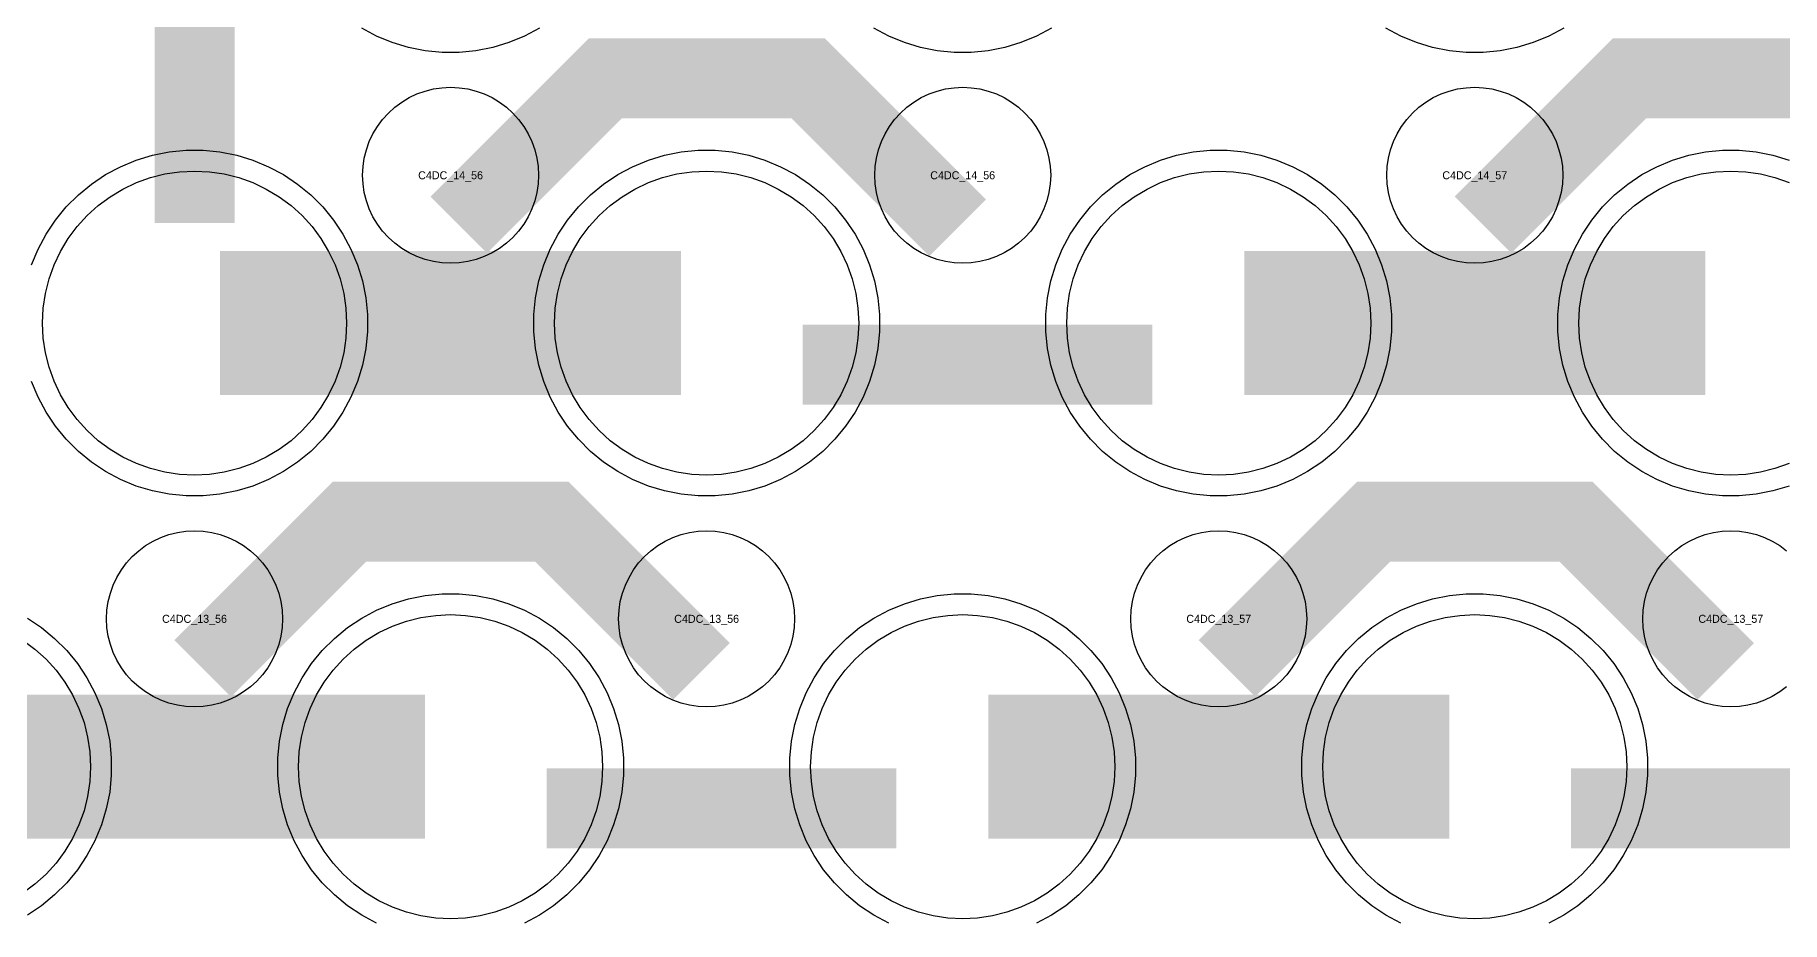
# Model space of a CAD drawing. Extents: x -11880 to 11880, y -14992 to 14992.
# Drawn here: x 5870 to 6416, y -13087 to -12810 of the extents above; entities that cross this region are included whole.
import ezdxf
from ezdxf.enums import TextEntityAlignment as Align

# ---------------------------------------------------------------- set-up
doc = ezdxf.new("R2010")
doc.units = 0
doc.header["$MEASUREMENT"] = 0
for name, color, linetype in [('GDS_775_DT_237', 138, 'CONTINUOUS'), ('RDL1_FS', 34, 'CONTINUOUS'), ('RDL_BS', 160, 'CONTINUOUS')]:
    doc.layers.add(name, color=color, linetype=linetype)

msp = doc.modelspace()

# ---------------------------------------------------------------- linework, layer by layer
at = {"layer": 'RDL1_FS'}
for points in [[(5920, -12947.174), (5915.343, -12946.945), (5910.732, -12946.261), (5906.209, -12945.129), (5901.819, -12943.557), (5897.605, -12941.565), (5893.605, -12939.167), (5889.86, -12936.389), (5886.406, -12933.259), (5883.276, -12929.805), (5880.498, -12926.06), (5878.1, -12922.06), (5876.108, -12917.846), (5874.536, -12913.456), (5873.404, -12908.933), (5872.72, -12904.322), (5872.491, -12899.665), (5872.72, -12895.008), (5873.404, -12890.397), (5874.536, -12885.874), (5876.108, -12881.484), (5878.1, -12877.27), (5880.498, -12873.27), (5883.276, -12869.525), (5886.406, -12866.071), (5889.86, -12862.941), (5893.605, -12860.163), (5897.605, -12857.765), (5901.819, -12855.773), (5906.209, -12854.201), (5910.732, -12853.069), (5915.343, -12852.385), (5920, -12852.156), (5924.657, -12852.385), (5929.268, -12853.069), (5933.791, -12854.201), (5938.181, -12855.773), (5942.395, -12857.765), (5946.395, -12860.163), (5950.14, -12862.941), (5953.594, -12866.071), (5956.724, -12869.525), (5959.502, -12873.27), (5961.9, -12877.27), (5963.892, -12881.484), (5965.464, -12885.874), (5966.596, -12890.397), (5967.28, -12895.008), (5967.509, -12899.665), (5967.28, -12904.322), (5966.596, -12908.933), (5965.464, -12913.456), (5963.892, -12917.846), (5961.9, -12922.06), (5959.502, -12926.06), (5956.724, -12929.805), (5953.594, -12933.259), (5950.14, -12936.389), (5946.395, -12939.167), (5942.395, -12941.565), (5938.181, -12943.557), (5933.791, -12945.129), (5929.268, -12946.261), (5924.657, -12946.945)], [(6080, -12947.174), (6075.343, -12946.945), (6070.732, -12946.261), (6066.209, -12945.129), (6061.819, -12943.557), (6057.605, -12941.565), (6053.605, -12939.167), (6049.86, -12936.389), (6046.406, -12933.259), (6043.276, -12929.805), (6040.498, -12926.06), (6038.1, -12922.06), (6036.108, -12917.846), (6034.536, -12913.456), (6033.404, -12908.933), (6032.72, -12904.322), (6032.491, -12899.665), (6032.72, -12895.008), (6033.404, -12890.397), (6034.536, -12885.874), (6036.108, -12881.484), (6038.1, -12877.27), (6040.498, -12873.27), (6043.276, -12869.525), (6046.406, -12866.071), (6049.86, -12862.941), (6053.605, -12860.163), (6057.605, -12857.765), (6061.819, -12855.773), (6066.209, -12854.201), (6070.732, -12853.069), (6075.343, -12852.385), (6080, -12852.156), (6084.657, -12852.385), (6089.268, -12853.069), (6093.791, -12854.201), (6098.181, -12855.773), (6102.395, -12857.765), (6106.395, -12860.163), (6110.14, -12862.941), (6113.594, -12866.071), (6116.724, -12869.525), (6119.502, -12873.27), (6121.9, -12877.27), (6123.892, -12881.484), (6125.464, -12885.874), (6126.596, -12890.397), (6127.28, -12895.008), (6127.509, -12899.665), (6127.28, -12904.322), (6126.596, -12908.933), (6125.464, -12913.456), (6123.892, -12917.846), (6121.9, -12922.06), (6119.502, -12926.06), (6116.724, -12929.805), (6113.594, -12933.259), (6110.14, -12936.389), (6106.395, -12939.167), (6102.395, -12941.565), (6098.181, -12943.557), (6093.791, -12945.129), (6089.268, -12946.261), (6084.657, -12946.945)], [(6240, -12947.174), (6235.343, -12946.945), (6230.732, -12946.261), (6226.209, -12945.129), (6221.819, -12943.557), (6217.605, -12941.565), (6213.605, -12939.167), (6209.86, -12936.389), (6206.406, -12933.259), (6203.276, -12929.805), (6200.498, -12926.06), (6198.1, -12922.06), (6196.108, -12917.846), (6194.536, -12913.456), (6193.404, -12908.933), (6192.72, -12904.322), (6192.491, -12899.665), (6192.72, -12895.008), (6193.404, -12890.397), (6194.536, -12885.874), (6196.108, -12881.484), (6198.1, -12877.27), (6200.498, -12873.27), (6203.276, -12869.525), (6206.406, -12866.071), (6209.86, -12862.941), (6213.605, -12860.163), (6217.605, -12857.765), (6221.819, -12855.773), (6226.209, -12854.201), (6230.732, -12853.069), (6235.343, -12852.385), (6240, -12852.156), (6244.657, -12852.385), (6249.268, -12853.069), (6253.791, -12854.201), (6258.181, -12855.773), (6262.395, -12857.765), (6266.395, -12860.163), (6270.14, -12862.941), (6273.594, -12866.071), (6276.724, -12869.525), (6279.502, -12873.27), (6281.9, -12877.27), (6283.892, -12881.484), (6285.464, -12885.874), (6286.596, -12890.397), (6287.28, -12895.008), (6287.509, -12899.665), (6287.28, -12904.322), (6286.596, -12908.933), (6285.464, -12913.456), (6283.892, -12917.846), (6281.9, -12922.06), (6279.502, -12926.06), (6276.724, -12929.805), (6273.594, -12933.259), (6270.14, -12936.389), (6266.395, -12939.167), (6262.395, -12941.565), (6258.181, -12943.557), (6253.791, -12945.129), (6249.268, -12946.261), (6244.657, -12946.945)], [(6000, -13085.739), (5995.343, -13085.51), (5990.732, -13084.826), (5986.209, -13083.694), (5981.819, -13082.122), (5977.605, -13080.13), (5973.605, -13077.732), (5969.86, -13074.954), (5966.406, -13071.824), (5963.276, -13068.37), (5960.498, -13064.625), (5958.1, -13060.625), (5956.108, -13056.411), (5954.536, -13052.021), (5953.404, -13047.498), (5952.72, -13042.887), (5952.491, -13038.23), (5952.72, -13033.573), (5953.404, -13028.962), (5954.536, -13024.439), (5956.108, -13020.049), (5958.1, -13015.835), (5960.498, -13011.835), (5963.276, -13008.09), (5966.406, -13004.636), (5969.86, -13001.506), (5973.605, -12998.728), (5977.605, -12996.33), (5981.819, -12994.338), (5986.209, -12992.766), (5990.732, -12991.634), (5995.343, -12990.95), (6000, -12990.721), (6004.657, -12990.95), (6009.268, -12991.634), (6013.791, -12992.766), (6018.181, -12994.338), (6022.395, -12996.33), (6026.395, -12998.728), (6030.14, -13001.506), (6033.594, -13004.636), (6036.724, -13008.09), (6039.502, -13011.835), (6041.9, -13015.835), (6043.892, -13020.049), (6045.464, -13024.439), (6046.596, -13028.962), (6047.28, -13033.573), (6047.509, -13038.23), (6047.28, -13042.887), (6046.596, -13047.498), (6045.464, -13052.021), (6043.892, -13056.411), (6041.9, -13060.625), (6039.502, -13064.625), (6036.724, -13068.37), (6033.594, -13071.824), (6030.14, -13074.954), (6026.395, -13077.732), (6022.395, -13080.13), (6018.181, -13082.122), (6013.791, -13083.694), (6009.268, -13084.826), (6004.657, -13085.51)], [(6160, -13085.739), (6155.343, -13085.51), (6150.732, -13084.826), (6146.209, -13083.694), (6141.819, -13082.122), (6137.605, -13080.13), (6133.605, -13077.732), (6129.86, -13074.954), (6126.406, -13071.824), (6123.276, -13068.37), (6120.498, -13064.625), (6118.1, -13060.625), (6116.108, -13056.411), (6114.536, -13052.021), (6113.404, -13047.498), (6112.72, -13042.887), (6112.491, -13038.23), (6112.72, -13033.573), (6113.404, -13028.962), (6114.536, -13024.439), (6116.108, -13020.049), (6118.1, -13015.835), (6120.498, -13011.835), (6123.276, -13008.09), (6126.406, -13004.636), (6129.86, -13001.506), (6133.605, -12998.728), (6137.605, -12996.33), (6141.819, -12994.338), (6146.209, -12992.766), (6150.732, -12991.634), (6155.343, -12990.95), (6160, -12990.721), (6164.657, -12990.95), (6169.268, -12991.634), (6173.791, -12992.766), (6178.181, -12994.338), (6182.395, -12996.33), (6186.395, -12998.728), (6190.14, -13001.506), (6193.594, -13004.636), (6196.724, -13008.09), (6199.502, -13011.835), (6201.9, -13015.835), (6203.892, -13020.049), (6205.464, -13024.439), (6206.596, -13028.962), (6207.28, -13033.573), (6207.509, -13038.23), (6207.28, -13042.887), (6206.596, -13047.498), (6205.464, -13052.021), (6203.892, -13056.411), (6201.9, -13060.625), (6199.502, -13064.625), (6196.724, -13068.37), (6193.594, -13071.824), (6190.14, -13074.954), (6186.395, -13077.732), (6182.395, -13080.13), (6178.181, -13082.122), (6173.791, -13083.694), (6169.268, -13084.826), (6164.657, -13085.51)], [(6320, -13085.739), (6315.343, -13085.51), (6310.732, -13084.826), (6306.209, -13083.694), (6301.819, -13082.122), (6297.605, -13080.13), (6293.605, -13077.732), (6289.86, -13074.954), (6286.406, -13071.824), (6283.276, -13068.37), (6280.498, -13064.625), (6278.1, -13060.625), (6276.108, -13056.411), (6274.536, -13052.021), (6273.404, -13047.498), (6272.72, -13042.887), (6272.491, -13038.23), (6272.72, -13033.573), (6273.404, -13028.962), (6274.536, -13024.439), (6276.108, -13020.049), (6278.1, -13015.835), (6280.498, -13011.835), (6283.276, -13008.09), (6286.406, -13004.636), (6289.86, -13001.506), (6293.605, -12998.728), (6297.605, -12996.33), (6301.819, -12994.338), (6306.209, -12992.766), (6310.732, -12991.634), (6315.343, -12990.95), (6320, -12990.721), (6324.657, -12990.95), (6329.268, -12991.634), (6333.791, -12992.766), (6338.181, -12994.338), (6342.395, -12996.33), (6346.395, -12998.728), (6350.14, -13001.506), (6353.594, -13004.636), (6356.724, -13008.09), (6359.502, -13011.835), (6361.9, -13015.835), (6363.892, -13020.049), (6365.464, -13024.439), (6366.596, -13028.962), (6367.28, -13033.573), (6367.509, -13038.23), (6367.28, -13042.887), (6366.596, -13047.498), (6365.464, -13052.021), (6363.892, -13056.411), (6361.9, -13060.625), (6359.502, -13064.625), (6356.724, -13068.37), (6353.594, -13071.824), (6350.14, -13074.954), (6346.395, -13077.732), (6342.395, -13080.13), (6338.181, -13082.122), (6333.791, -13083.694), (6329.268, -13084.826), (6324.657, -13085.51)]]:
    msp.add_lwpolyline(points, close=True, dxfattribs=at)
for points in [[(6418.181, -12943.557), (6413.791, -12945.129), (6409.268, -12946.261), (6404.657, -12946.945), (6400, -12947.174), (6395.343, -12946.945), (6390.732, -12946.261), (6386.209, -12945.129), (6381.819, -12943.557), (6377.605, -12941.565), (6373.605, -12939.167), (6369.86, -12936.389), (6366.406, -12933.259), (6363.276, -12929.805), (6360.498, -12926.06), (6358.1, -12922.06), (6356.108, -12917.846), (6354.536, -12913.456), (6353.404, -12908.933), (6352.72, -12904.322), (6352.491, -12899.665), (6352.72, -12895.008), (6353.404, -12890.397), (6354.536, -12885.874), (6356.108, -12881.484), (6358.1, -12877.27), (6360.498, -12873.27), (6363.276, -12869.525), (6366.406, -12866.071), (6369.86, -12862.941), (6373.605, -12860.163), (6377.605, -12857.765), (6381.819, -12855.773), (6386.209, -12854.201), (6390.732, -12853.069), (6395.343, -12852.385), (6400, -12852.156), (6404.657, -12852.385), (6409.268, -12853.069), (6413.791, -12854.201), (6418.181, -12855.773)], [(5866.395, -12998.728), (5870.14, -13001.506), (5873.594, -13004.636), (5876.724, -13008.09), (5879.502, -13011.835), (5881.9, -13015.835), (5883.892, -13020.049), (5885.464, -13024.439), (5886.596, -13028.962), (5887.28, -13033.573), (5887.509, -13038.23), (5887.28, -13042.887), (5886.596, -13047.498), (5885.464, -13052.021), (5883.892, -13056.411), (5881.9, -13060.625), (5879.502, -13064.625), (5876.724, -13068.37), (5873.594, -13071.824), (5870.14, -13074.954), (5866.395, -13077.732)]]:
    msp.add_lwpolyline(points, dxfattribs=at)
for points in [[(5928.002, -12899.665, 45, 45, 0), (6000.002, -12899.665, 45, 45, 0)], [(6000.002, -12899.665, 45, 45, 0), (6072.002, -12899.665, 45, 45, 0)], [(6248.002, -12899.665, 45, 45, 0), (6320.002, -12899.665, 45, 45, 0)], [(6320.002, -12899.665, 45, 45, 0), (6392.002, -12899.665, 45, 45, 0)], [(5848.002, -13038.23, 45, 45, 0), (5920.002, -13038.23, 45, 45, 0)], [(5920.002, -13038.23, 45, 45, 0), (5992.002, -13038.23, 45, 45, 0)], [(6168.002, -13038.23, 45, 45, 0), (6240.002, -13038.23, 45, 45, 0)], [(6240.002, -13038.23, 45, 45, 0), (6312.002, -13038.23, 45, 45, 0)]]:
    msp.add_lwpolyline(points, format="xyseb", dxfattribs=at)
at = {"layer": 'RDL_BS'}
for points in [[(5920, -12868.395, 25, 25, 0), (5920, -12761.618, 25, 25, 0)], [(5920, -12792.087, 25, 25, 0), (5920, -12837.707, 25, 25, 0)], [(6002.562, -12868.979, 25, 25, 0), (6048.377, -12823.164, 25, 25, 0), (6081.93, -12823.164, 25, 25, 0)], [(6158.401, -12869.878, 25, 25, 0), (6111.687, -12823.164, 25, 25, 0), (6081.929, -12823.164, 25, 25, 0)], [(6322.562, -12868.979, 25, 25, 0), (6368.377, -12823.164, 25, 25, 0), (6401.93, -12823.164, 25, 25, 0)], [(6478.401, -12869.878, 25, 25, 0), (6431.687, -12823.164, 25, 25, 0), (6401.929, -12823.164, 25, 25, 0)], [(6110.016, -12912.678, 25, 25, 0), (6219.281, -12912.678, 25, 25, 0)], [(5922.562, -13007.544, 25, 25, 0), (5968.377, -12961.729, 25, 25, 0), (6001.93, -12961.729, 25, 25, 0)], [(6078.401, -13008.443, 25, 25, 0), (6031.687, -12961.729, 25, 25, 0), (6001.929, -12961.729, 25, 25, 0)], [(6242.562, -13007.544, 25, 25, 0), (6288.377, -12961.729, 25, 25, 0), (6321.93, -12961.729, 25, 25, 0)], [(6398.401, -13008.443, 25, 25, 0), (6351.687, -12961.729, 25, 25, 0), (6321.929, -12961.729, 25, 25, 0)], [(6030.016, -13051.243, 25, 25, 0), (6139.281, -13051.243, 25, 25, 0)], [(6350.016, -13051.243, 25, 25, 0), (6459.281, -13051.243, 25, 25, 0)]]:
    msp.add_lwpolyline(points, format="xyseb", dxfattribs=at)
for points in [[(6027.777, -12807.488), (6023.115, -12809.98), (6018.205, -12812.011), (6013.165, -12813.542), (6007.938, -12814.588), (6002.644, -12815.105), (5997.356, -12815.105), (5992.062, -12814.588), (5986.835, -12813.542), (5981.795, -12812.011), (5976.885, -12809.98), (5972.223, -12807.488)], [(5869.094, -12881.46), (5871.125, -12876.55), (5873.617, -12871.888), (5876.564, -12867.474), (5879.926, -12863.373), (5883.708, -12859.591), (5887.809, -12856.229), (5892.223, -12853.282), (5896.885, -12850.79), (5901.795, -12848.759), (5906.835, -12847.228), (5912.062, -12846.182), (5917.356, -12845.665), (5922.644, -12845.665), (5927.938, -12846.182), (5933.165, -12847.228), (5938.205, -12848.759), (5943.115, -12850.79), (5947.777, -12853.282), (5952.191, -12856.229), (5956.292, -12859.591), (5960.074, -12863.373), (5963.436, -12867.474), (5966.383, -12871.888), (5968.875, -12876.55), (5970.906, -12881.46), (5972.437, -12886.5), (5973.483, -12891.727), (5974, -12897.021), (5974, -12902.309), (5973.483, -12907.603), (5972.437, -12912.83), (5970.906, -12917.87), (5968.875, -12922.78), (5966.383, -12927.442), (5963.436, -12931.856), (5960.074, -12935.957), (5956.292, -12939.739), (5952.191, -12943.101), (5947.777, -12946.048), (5943.115, -12948.54), (5938.205, -12950.571), (5933.165, -12952.102), (5927.938, -12953.148), (5922.644, -12953.665), (5917.356, -12953.665), (5912.062, -12953.148), (5906.835, -12952.102), (5901.795, -12950.571), (5896.885, -12948.54), (5892.223, -12946.048), (5887.809, -12943.101), (5883.708, -12939.739), (5879.926, -12935.957), (5876.564, -12931.856), (5873.617, -12927.442), (5871.125, -12922.78), (5869.094, -12917.87)], [(6418.205, -12950.571), (6413.165, -12952.102), (6407.938, -12953.148), (6402.644, -12953.665), (6397.356, -12953.665), (6392.062, -12953.148), (6386.835, -12952.102), (6381.795, -12950.571), (6376.885, -12948.54), (6372.223, -12946.048), (6367.809, -12943.101), (6363.708, -12939.739), (6359.926, -12935.957), (6356.564, -12931.856), (6353.617, -12927.442), (6351.125, -12922.78), (6349.094, -12917.87), (6347.563, -12912.83), (6346.517, -12907.603), (6346, -12902.309), (6346, -12897.021), (6346.517, -12891.727), (6347.563, -12886.5), (6349.094, -12881.46), (6351.125, -12876.55), (6353.617, -12871.888), (6356.564, -12867.474), (6359.926, -12863.373), (6363.708, -12859.591), (6367.809, -12856.229), (6372.223, -12853.282), (6376.885, -12850.79), (6381.795, -12848.759), (6386.835, -12847.228), (6392.062, -12846.182), (6397.356, -12845.665), (6402.644, -12845.665), (6407.938, -12846.182), (6413.165, -12847.228), (6418.205, -12848.759)], [(6417.443, -13013.296), (6415.28, -13014.899), (6412.956, -13016.292), (6410.519, -13017.444), (6407.984, -13018.351), (6405.365, -13019.008), (6402.693, -13019.404), (6400, -13019.536), (6397.307, -13019.404), (6394.635, -13019.008), (6392.016, -13018.351), (6389.481, -13017.444), (6387.044, -13016.292), (6384.72, -13014.899), (6382.557, -13013.296), (6380.558, -13011.484), (6378.746, -13009.485), (6377.143, -13007.322), (6375.75, -13004.998), (6374.598, -13002.561), (6373.691, -13000.026), (6373.034, -12997.407), (6372.638, -12994.735), (6372.506, -12992.042), (6372.638, -12989.349), (6373.034, -12986.677), (6373.691, -12984.058), (6374.598, -12981.523), (6375.75, -12979.086), (6377.143, -12976.762), (6378.746, -12974.599), (6380.558, -12972.6), (6382.557, -12970.788), (6384.72, -12969.185), (6387.044, -12967.792), (6389.481, -12966.64), (6392.016, -12965.733), (6394.635, -12965.076), (6397.307, -12964.68), (6400, -12964.548), (6402.693, -12964.68), (6405.365, -12965.076), (6407.984, -12965.733), (6410.519, -12966.64), (6412.956, -12967.792), (6415.28, -12969.185), (6417.443, -12970.788)], [(5976.885, -13087.105), (5972.223, -13084.613), (5967.809, -13081.666), (5963.708, -13078.304), (5959.926, -13074.522), (5956.564, -13070.421), (5953.617, -13066.007), (5951.125, -13061.345), (5949.094, -13056.435), (5947.563, -13051.395), (5946.517, -13046.168), (5946, -13040.874), (5946, -13035.586), (5946.517, -13030.292), (5947.563, -13025.065), (5949.094, -13020.025), (5951.125, -13015.115), (5953.617, -13010.453), (5956.564, -13006.039), (5959.926, -13001.938), (5963.708, -12998.156), (5967.809, -12994.794), (5972.223, -12991.847), (5976.885, -12989.355), (5981.795, -12987.324), (5986.835, -12985.793), (5992.062, -12984.747), (5997.356, -12984.23), (6002.644, -12984.23), (6007.938, -12984.747), (6013.165, -12985.793), (6018.205, -12987.324), (6023.115, -12989.355), (6027.777, -12991.847), (6032.191, -12994.794), (6036.292, -12998.156), (6040.074, -13001.938), (6043.436, -13006.039), (6046.383, -13010.453), (6048.875, -13015.115), (6050.906, -13020.025), (6052.437, -13025.065), (6053.483, -13030.292), (6054, -13035.586), (6054, -13040.874), (6053.483, -13046.168), (6052.437, -13051.395), (6050.906, -13056.435), (6048.875, -13061.345), (6046.383, -13066.007), (6043.436, -13070.421), (6040.074, -13074.522), (6036.292, -13078.304), (6032.191, -13081.666), (6027.777, -13084.613), (6023.115, -13087.105)], [(6136.885, -13087.105), (6132.223, -13084.613), (6127.809, -13081.666), (6123.708, -13078.304), (6119.926, -13074.522), (6116.564, -13070.421), (6113.617, -13066.007), (6111.125, -13061.345), (6109.094, -13056.435), (6107.563, -13051.395), (6106.517, -13046.168), (6106, -13040.874), (6106, -13035.586), (6106.517, -13030.292), (6107.563, -13025.065), (6109.094, -13020.025), (6111.125, -13015.115), (6113.617, -13010.453), (6116.564, -13006.039), (6119.926, -13001.938), (6123.708, -12998.156), (6127.809, -12994.794), (6132.223, -12991.847), (6136.885, -12989.355), (6141.795, -12987.324), (6146.835, -12985.793), (6152.062, -12984.747), (6157.356, -12984.23), (6162.644, -12984.23), (6167.938, -12984.747), (6173.165, -12985.793), (6178.205, -12987.324), (6183.115, -12989.355), (6187.777, -12991.847), (6192.191, -12994.794), (6196.292, -12998.156), (6200.074, -13001.938), (6203.436, -13006.039), (6206.383, -13010.453), (6208.875, -13015.115), (6210.906, -13020.025), (6212.437, -13025.065), (6213.483, -13030.292), (6214, -13035.586), (6214, -13040.874), (6213.483, -13046.168), (6212.437, -13051.395), (6210.906, -13056.435), (6208.875, -13061.345), (6206.383, -13066.007), (6203.436, -13070.421), (6200.074, -13074.522), (6196.292, -13078.304), (6192.191, -13081.666), (6187.777, -13084.613), (6183.115, -13087.105)], [(6296.885, -13087.105), (6292.223, -13084.613), (6287.809, -13081.666), (6283.708, -13078.304), (6279.926, -13074.522), (6276.564, -13070.421), (6273.617, -13066.007), (6271.125, -13061.345), (6269.094, -13056.435), (6267.563, -13051.395), (6266.517, -13046.168), (6266, -13040.874), (6266, -13035.586), (6266.517, -13030.292), (6267.563, -13025.065), (6269.094, -13020.025), (6271.125, -13015.115), (6273.617, -13010.453), (6276.564, -13006.039), (6279.926, -13001.938), (6283.708, -12998.156), (6287.809, -12994.794), (6292.223, -12991.847), (6296.885, -12989.355), (6301.795, -12987.324), (6306.835, -12985.793), (6312.062, -12984.747), (6317.356, -12984.23), (6322.644, -12984.23), (6327.938, -12984.747), (6333.165, -12985.793), (6338.205, -12987.324), (6343.115, -12989.355), (6347.777, -12991.847), (6352.191, -12994.794), (6356.292, -12998.156), (6360.074, -13001.938), (6363.436, -13006.039), (6366.383, -13010.453), (6368.875, -13015.115), (6370.906, -13020.025), (6372.437, -13025.065), (6373.483, -13030.292), (6374, -13035.586), (6374, -13040.874), (6373.483, -13046.168), (6372.437, -13051.395), (6370.906, -13056.435), (6368.875, -13061.345), (6366.383, -13066.007), (6363.436, -13070.421), (6360.074, -13074.522), (6356.292, -13078.304), (6352.191, -13081.666), (6347.777, -13084.613), (6343.115, -13087.105)], [(5867.777, -12991.847), (5872.191, -12994.794), (5876.292, -12998.156), (5880.074, -13001.938), (5883.436, -13006.039), (5886.383, -13010.453), (5888.875, -13015.115), (5890.906, -13020.025), (5892.437, -13025.065), (5893.483, -13030.292), (5894, -13035.586), (5894, -13040.874), (5893.483, -13046.168), (5892.437, -13051.395), (5890.906, -13056.435), (5888.875, -13061.345), (5886.383, -13066.007), (5883.436, -13070.421), (5880.074, -13074.522), (5876.292, -13078.304), (5872.191, -13081.666), (5867.777, -13084.613)]]:
    msp.add_lwpolyline(points, dxfattribs=at)
at = {"layer": 'RDL_BS', "color": 241, "true_color": 0xf7abae}
for points in [[(6187.777, -12807.488), (6183.115, -12809.98), (6178.205, -12812.011), (6173.165, -12813.542), (6167.938, -12814.588), (6162.644, -12815.105), (6157.356, -12815.105), (6152.062, -12814.588), (6146.835, -12813.542), (6141.795, -12812.011), (6136.885, -12809.98), (6132.223, -12807.488)], [(6347.777, -12807.488), (6343.115, -12809.98), (6338.205, -12812.011), (6333.165, -12813.542), (6327.938, -12814.588), (6322.644, -12815.105), (6317.356, -12815.105), (6312.062, -12814.588), (6306.835, -12813.542), (6301.795, -12812.011), (6296.885, -12809.98), (6292.223, -12807.488)]]:
    msp.add_lwpolyline(points, dxfattribs=at)
at = {"layer": 'RDL_BS'}
for points in [[(6000, -12880.971), (5997.307, -12880.839), (5994.635, -12880.443), (5992.016, -12879.786), (5989.481, -12878.879), (5987.044, -12877.727), (5984.72, -12876.334), (5982.557, -12874.731), (5980.558, -12872.919), (5978.746, -12870.92), (5977.143, -12868.757), (5975.75, -12866.433), (5974.598, -12863.996), (5973.691, -12861.461), (5973.034, -12858.842), (5972.638, -12856.17), (5972.506, -12853.477), (5972.638, -12850.784), (5973.034, -12848.112), (5973.691, -12845.493), (5974.598, -12842.958), (5975.75, -12840.521), (5977.143, -12838.197), (5978.746, -12836.034), (5980.558, -12834.035), (5982.557, -12832.223), (5984.72, -12830.62), (5987.044, -12829.227), (5989.481, -12828.075), (5992.016, -12827.168), (5994.635, -12826.511), (5997.307, -12826.115), (6000, -12825.983), (6002.693, -12826.115), (6005.365, -12826.511), (6007.984, -12827.168), (6010.519, -12828.075), (6012.956, -12829.227), (6015.28, -12830.62), (6017.443, -12832.223), (6019.442, -12834.035), (6021.254, -12836.034), (6022.857, -12838.197), (6024.25, -12840.521), (6025.402, -12842.958), (6026.309, -12845.493), (6026.966, -12848.112), (6027.362, -12850.784), (6027.494, -12853.477), (6027.362, -12856.17), (6026.966, -12858.842), (6026.309, -12861.461), (6025.402, -12863.996), (6024.25, -12866.433), (6022.857, -12868.757), (6021.254, -12870.92), (6019.442, -12872.919), (6017.443, -12874.731), (6015.28, -12876.334), (6012.956, -12877.727), (6010.519, -12878.879), (6007.984, -12879.786), (6005.365, -12880.443), (6002.693, -12880.839)], [(6160, -12880.971), (6157.307, -12880.839), (6154.635, -12880.443), (6152.016, -12879.786), (6149.481, -12878.879), (6147.044, -12877.727), (6144.72, -12876.334), (6142.557, -12874.731), (6140.558, -12872.919), (6138.746, -12870.92), (6137.143, -12868.757), (6135.75, -12866.433), (6134.598, -12863.996), (6133.691, -12861.461), (6133.034, -12858.842), (6132.638, -12856.17), (6132.506, -12853.477), (6132.638, -12850.784), (6133.034, -12848.112), (6133.691, -12845.493), (6134.598, -12842.958), (6135.75, -12840.521), (6137.143, -12838.197), (6138.746, -12836.034), (6140.558, -12834.035), (6142.557, -12832.223), (6144.72, -12830.62), (6147.044, -12829.227), (6149.481, -12828.075), (6152.016, -12827.168), (6154.635, -12826.511), (6157.307, -12826.115), (6160, -12825.983), (6162.693, -12826.115), (6165.365, -12826.511), (6167.984, -12827.168), (6170.519, -12828.075), (6172.956, -12829.227), (6175.28, -12830.62), (6177.443, -12832.223), (6179.442, -12834.035), (6181.254, -12836.034), (6182.857, -12838.197), (6184.25, -12840.521), (6185.402, -12842.958), (6186.309, -12845.493), (6186.966, -12848.112), (6187.362, -12850.784), (6187.494, -12853.477), (6187.362, -12856.17), (6186.966, -12858.842), (6186.309, -12861.461), (6185.402, -12863.996), (6184.25, -12866.433), (6182.857, -12868.757), (6181.254, -12870.92), (6179.442, -12872.919), (6177.443, -12874.731), (6175.28, -12876.334), (6172.956, -12877.727), (6170.519, -12878.879), (6167.984, -12879.786), (6165.365, -12880.443), (6162.693, -12880.839)], [(6320, -12880.971), (6317.307, -12880.839), (6314.635, -12880.443), (6312.016, -12879.786), (6309.481, -12878.879), (6307.044, -12877.727), (6304.72, -12876.334), (6302.557, -12874.731), (6300.558, -12872.919), (6298.746, -12870.92), (6297.143, -12868.757), (6295.75, -12866.433), (6294.598, -12863.996), (6293.691, -12861.461), (6293.034, -12858.842), (6292.638, -12856.17), (6292.506, -12853.477), (6292.638, -12850.784), (6293.034, -12848.112), (6293.691, -12845.493), (6294.598, -12842.958), (6295.75, -12840.521), (6297.143, -12838.197), (6298.746, -12836.034), (6300.558, -12834.035), (6302.557, -12832.223), (6304.72, -12830.62), (6307.044, -12829.227), (6309.481, -12828.075), (6312.016, -12827.168), (6314.635, -12826.511), (6317.307, -12826.115), (6320, -12825.983), (6322.693, -12826.115), (6325.365, -12826.511), (6327.984, -12827.168), (6330.519, -12828.075), (6332.956, -12829.227), (6335.28, -12830.62), (6337.443, -12832.223), (6339.442, -12834.035), (6341.254, -12836.034), (6342.857, -12838.197), (6344.25, -12840.521), (6345.402, -12842.958), (6346.309, -12845.493), (6346.966, -12848.112), (6347.362, -12850.784), (6347.494, -12853.477), (6347.362, -12856.17), (6346.966, -12858.842), (6346.309, -12861.461), (6345.402, -12863.996), (6344.25, -12866.433), (6342.857, -12868.757), (6341.254, -12870.92), (6339.442, -12872.919), (6337.443, -12874.731), (6335.28, -12876.334), (6332.956, -12877.727), (6330.519, -12878.879), (6327.984, -12879.786), (6325.365, -12880.443), (6322.693, -12880.839)], [(6077.356, -12953.665), (6072.062, -12953.148), (6066.835, -12952.102), (6061.795, -12950.571), (6056.885, -12948.54), (6052.223, -12946.048), (6047.809, -12943.101), (6043.708, -12939.739), (6039.926, -12935.957), (6036.564, -12931.856), (6033.617, -12927.442), (6031.125, -12922.78), (6029.094, -12917.87), (6027.563, -12912.83), (6026.517, -12907.603), (6026, -12902.309), (6026, -12897.021), (6026.517, -12891.727), (6027.563, -12886.5), (6029.094, -12881.46), (6031.125, -12876.55), (6033.617, -12871.888), (6036.564, -12867.474), (6039.926, -12863.373), (6043.708, -12859.591), (6047.809, -12856.229), (6052.223, -12853.282), (6056.885, -12850.79), (6061.795, -12848.759), (6066.835, -12847.228), (6072.062, -12846.182), (6077.356, -12845.665), (6082.644, -12845.665), (6087.938, -12846.182), (6093.165, -12847.228), (6098.205, -12848.759), (6103.115, -12850.79), (6107.777, -12853.282), (6112.191, -12856.229), (6116.292, -12859.591), (6120.074, -12863.373), (6123.436, -12867.474), (6126.383, -12871.888), (6128.875, -12876.55), (6130.906, -12881.46), (6132.437, -12886.5), (6133.483, -12891.727), (6134, -12897.021), (6134, -12902.309), (6133.483, -12907.603), (6132.437, -12912.83), (6130.906, -12917.87), (6128.875, -12922.78), (6126.383, -12927.442), (6123.436, -12931.856), (6120.074, -12935.957), (6116.292, -12939.739), (6112.191, -12943.101), (6107.777, -12946.048), (6103.115, -12948.54), (6098.205, -12950.571), (6093.165, -12952.102), (6087.938, -12953.148), (6082.644, -12953.665)], [(6237.356, -12953.665), (6232.062, -12953.148), (6226.835, -12952.102), (6221.795, -12950.571), (6216.885, -12948.54), (6212.223, -12946.048), (6207.809, -12943.101), (6203.708, -12939.739), (6199.926, -12935.957), (6196.564, -12931.856), (6193.617, -12927.442), (6191.125, -12922.78), (6189.094, -12917.87), (6187.563, -12912.83), (6186.517, -12907.603), (6186, -12902.309), (6186, -12897.021), (6186.517, -12891.727), (6187.563, -12886.5), (6189.094, -12881.46), (6191.125, -12876.55), (6193.617, -12871.888), (6196.564, -12867.474), (6199.926, -12863.373), (6203.708, -12859.591), (6207.809, -12856.229), (6212.223, -12853.282), (6216.885, -12850.79), (6221.795, -12848.759), (6226.835, -12847.228), (6232.062, -12846.182), (6237.356, -12845.665), (6242.644, -12845.665), (6247.938, -12846.182), (6253.165, -12847.228), (6258.205, -12848.759), (6263.115, -12850.79), (6267.777, -12853.282), (6272.191, -12856.229), (6276.292, -12859.591), (6280.074, -12863.373), (6283.436, -12867.474), (6286.383, -12871.888), (6288.875, -12876.55), (6290.906, -12881.46), (6292.437, -12886.5), (6293.483, -12891.727), (6294, -12897.021), (6294, -12902.309), (6293.483, -12907.603), (6292.437, -12912.83), (6290.906, -12917.87), (6288.875, -12922.78), (6286.383, -12927.442), (6283.436, -12931.856), (6280.074, -12935.957), (6276.292, -12939.739), (6272.191, -12943.101), (6267.777, -12946.048), (6263.115, -12948.54), (6258.205, -12950.571), (6253.165, -12952.102), (6247.938, -12953.148), (6242.644, -12953.665)], [(5920, -13019.536), (5917.307, -13019.404), (5914.635, -13019.008), (5912.016, -13018.351), (5909.481, -13017.444), (5907.044, -13016.292), (5904.72, -13014.899), (5902.557, -13013.296), (5900.558, -13011.484), (5898.746, -13009.485), (5897.143, -13007.322), (5895.75, -13004.998), (5894.598, -13002.561), (5893.691, -13000.026), (5893.034, -12997.407), (5892.638, -12994.735), (5892.506, -12992.042), (5892.638, -12989.349), (5893.034, -12986.677), (5893.691, -12984.058), (5894.598, -12981.523), (5895.75, -12979.086), (5897.143, -12976.762), (5898.746, -12974.599), (5900.558, -12972.6), (5902.557, -12970.788), (5904.72, -12969.185), (5907.044, -12967.792), (5909.481, -12966.64), (5912.016, -12965.733), (5914.635, -12965.076), (5917.307, -12964.68), (5920, -12964.548), (5922.693, -12964.68), (5925.365, -12965.076), (5927.984, -12965.733), (5930.519, -12966.64), (5932.956, -12967.792), (5935.28, -12969.185), (5937.443, -12970.788), (5939.442, -12972.6), (5941.254, -12974.599), (5942.857, -12976.762), (5944.25, -12979.086), (5945.402, -12981.523), (5946.309, -12984.058), (5946.966, -12986.677), (5947.362, -12989.349), (5947.494, -12992.042), (5947.362, -12994.735), (5946.966, -12997.407), (5946.309, -13000.026), (5945.402, -13002.561), (5944.25, -13004.998), (5942.857, -13007.322), (5941.254, -13009.485), (5939.442, -13011.484), (5937.443, -13013.296), (5935.28, -13014.899), (5932.956, -13016.292), (5930.519, -13017.444), (5927.984, -13018.351), (5925.365, -13019.008), (5922.693, -13019.404)], [(6080, -13019.536), (6077.307, -13019.404), (6074.635, -13019.008), (6072.016, -13018.351), (6069.481, -13017.444), (6067.044, -13016.292), (6064.72, -13014.899), (6062.557, -13013.296), (6060.558, -13011.484), (6058.746, -13009.485), (6057.143, -13007.322), (6055.75, -13004.998), (6054.598, -13002.561), (6053.691, -13000.026), (6053.034, -12997.407), (6052.638, -12994.735), (6052.506, -12992.042), (6052.638, -12989.349), (6053.034, -12986.677), (6053.691, -12984.058), (6054.598, -12981.523), (6055.75, -12979.086), (6057.143, -12976.762), (6058.746, -12974.599), (6060.558, -12972.6), (6062.557, -12970.788), (6064.72, -12969.185), (6067.044, -12967.792), (6069.481, -12966.64), (6072.016, -12965.733), (6074.635, -12965.076), (6077.307, -12964.68), (6080, -12964.548), (6082.693, -12964.68), (6085.365, -12965.076), (6087.984, -12965.733), (6090.519, -12966.64), (6092.956, -12967.792), (6095.28, -12969.185), (6097.443, -12970.788), (6099.442, -12972.6), (6101.254, -12974.599), (6102.857, -12976.762), (6104.25, -12979.086), (6105.402, -12981.523), (6106.309, -12984.058), (6106.966, -12986.677), (6107.362, -12989.349), (6107.494, -12992.042), (6107.362, -12994.735), (6106.966, -12997.407), (6106.309, -13000.026), (6105.402, -13002.561), (6104.25, -13004.998), (6102.857, -13007.322), (6101.254, -13009.485), (6099.442, -13011.484), (6097.443, -13013.296), (6095.28, -13014.899), (6092.956, -13016.292), (6090.519, -13017.444), (6087.984, -13018.351), (6085.365, -13019.008), (6082.693, -13019.404)], [(6240, -13019.536), (6237.307, -13019.404), (6234.635, -13019.008), (6232.016, -13018.351), (6229.481, -13017.444), (6227.044, -13016.292), (6224.72, -13014.899), (6222.557, -13013.296), (6220.558, -13011.484), (6218.746, -13009.485), (6217.143, -13007.322), (6215.75, -13004.998), (6214.598, -13002.561), (6213.691, -13000.026), (6213.034, -12997.407), (6212.638, -12994.735), (6212.506, -12992.042), (6212.638, -12989.349), (6213.034, -12986.677), (6213.691, -12984.058), (6214.598, -12981.523), (6215.75, -12979.086), (6217.143, -12976.762), (6218.746, -12974.599), (6220.558, -12972.6), (6222.557, -12970.788), (6224.72, -12969.185), (6227.044, -12967.792), (6229.481, -12966.64), (6232.016, -12965.733), (6234.635, -12965.076), (6237.307, -12964.68), (6240, -12964.548), (6242.693, -12964.68), (6245.365, -12965.076), (6247.984, -12965.733), (6250.519, -12966.64), (6252.956, -12967.792), (6255.28, -12969.185), (6257.443, -12970.788), (6259.442, -12972.6), (6261.254, -12974.599), (6262.857, -12976.762), (6264.25, -12979.086), (6265.402, -12981.523), (6266.309, -12984.058), (6266.966, -12986.677), (6267.362, -12989.349), (6267.494, -12992.042), (6267.362, -12994.735), (6266.966, -12997.407), (6266.309, -13000.026), (6265.402, -13002.561), (6264.25, -13004.998), (6262.857, -13007.322), (6261.254, -13009.485), (6259.442, -13011.484), (6257.443, -13013.296), (6255.28, -13014.899), (6252.956, -13016.292), (6250.519, -13017.444), (6247.984, -13018.351), (6245.365, -13019.008), (6242.693, -13019.404)]]:
    msp.add_lwpolyline(points, close=True, dxfattribs=at)

# ---------------------------------------------------------------- texts
at = {"layer": 'GDS_775_DT_237'}
for s, p in [('C4DC_14_56', (6000, -12853.477)), ('C4DC_14_56', (6000, -12853.477)), ('C4DC_14_56', (6160, -12853.477)), ('C4DC_14_56', (6160, -12853.477)), ('C4DC_14_57', (6320, -12853.477)), ('C4DC_14_57', (6320, -12853.477)), ('C4DC_13_56', (5920, -12992.042)), ('C4DC_13_56', (5920, -12992.042)), ('C4DC_13_56', (6080, -12992.042)), ('C4DC_13_56', (6080, -12992.042)), ('C4DC_13_57', (6240, -12992.042)), ('C4DC_13_57', (6240, -12992.042)), ('C4DC_13_57', (6400, -12992.042)), ('C4DC_13_57', (6400, -12992.042))]:
    msp.add_text(s, height=2.5, dxfattribs=at).set_placement(p, align=Align.MIDDLE_CENTER)

doc.saveas('drawing.dxf')
